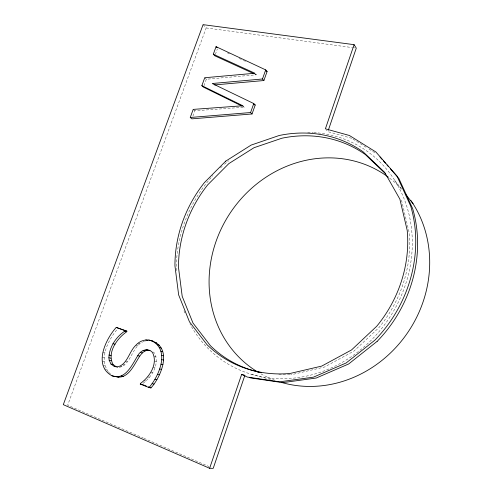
<?xml version="1.0" encoding="UTF-8"?>
<svg xmlns="http://www.w3.org/2000/svg" width="493" height="493" viewBox="0 0 493 493"><rect width="100%" height="100%" fill="white"/><g stroke="black" fill="none" stroke-linecap="round" stroke-linejoin="round"><path stroke-width="0.37" stroke-dasharray="2.46 1.85" d="M108.201 371.679C98.846 358.078 108.115 340.256 117.34 329.17M143.056 383.332C151.98 376.8 160.046 363.865 154.408 352.963L151.893 351.182M192.88 116.151L194.84 110.777L244.325 107.203L242.833 105.767M203.966 85.702L206.32 79.237L256.329 74.807L255.374 73.765M215.342 54.433L217.339 48.949M203.079 24.65L206.16 27.935L67.664 405.209L143.266 438.006M119.251 367.421C131.243 364.401 131.643 347.46 142.44 342.093M143.087 341.822L144.369 341.279M145.01 341.014L146.372 340.749M206.16 27.935L351.706 47.513M352.47 47.618L354.757 47.926M144.036 380.67L145.99 381.052M104.485 368.912L106.55 369.331M147.586 376.899L149.533 377.299M103.111 365.541L105.169 365.972M120.027 366.435L122.042 366.866M150.747 372.326L152.676 372.745M102.322 361.437L104.387 361.887M122.665 364.604L124.674 365.048M102.205 357.154L104.263 357.622M125.197 361.437L127.194 361.893M153.089 367.162L155.012 367.605M102.901 352.409L104.954 352.896M154.475 361.369L156.392 361.831M154.241 356.322L156.152 356.803M135.883 345.211L137.837 345.729M251.467 374.316L271.286 379.665M138.071 343.171L140.024 343.695M351.7 138.305L327.845 131.649L326.378 129.955M143.968 438.314L208.97 466.514M254.949 74.172L256.329 74.807M227.353 52.837L229.442 53.817M239.204 58.396L242.692 60.029M243.388 60.356L245.483 61.342M242.963 106.531L244.325 107.203M352.982 139.106L366.447 147.499M369.01 149.102L375.42 153.095M193.207 109.391L194.84 110.777M108.614 372.264L110.666 374.138M204.737 77.74L206.32 79.237M394.776 180.426L401.813 189.404M401.08 200.207L401.838 201.538L409.141 232.554A122.085 109.286 -56.3 0 1 378.988 327.555L353.931 351.102L324.425 367.057L292.965 374.353A126.153 112.7 -56 0 1 290.673 374.538M289.909 374.588A126.153 112.7 -56 0 1 277.67 374.68M389.655 178.17A117.377 107.024 -56.3 0 1 401.912 189.312M274.971 380.3A117.377 107.024 -56.3 0 1 260.316 373.528M313.801 132.549A127.188 113.692 -56.4 0 1 389.932 317.042A127.188 113.692 -56.4 0 1 189.922 323.839M184.82 312.913A127.188 113.692 -56.4 0 1 183.988 310.793M176.371 270.712A127.188 113.692 -56.4 0 1 212.927 175.563M220.476 167.885A127.188 113.692 -56.4 0 1 222.177 166.314M224.494 164.255A127.188 113.692 -56.4 0 1 228.635 160.786M307.7 132.309A127.188 113.692 -56.4 0 1 313.043 132.5"/><path stroke-width="0.74" d="M108.885 357.789C109.341 347.01 115.867 337.113 124.692 331.185L124.914 330.581L126.892 331.148L126.67 331.752C117.014 338.506 106.765 352.557 113.02 364.493L116.237 366.792L114.203 366.361L110.98 364.056L109.193 360.235L108.885 357.789L110.931 358.257M126.892 331.148L116.219 327.432C105.594 339.172 92.955 365.566 112.028 375.808C125.401 380.608 132.099 364.678 137.769 355.675C140.425 350.184 148.011 347.374 152.497 352.464C158.228 363.686 149.736 376.862 140.499 383.412L140.265 384.084L149.015 387.553C159.171 375.931 170.319 350.264 151.819 340.86C146.205 338.58 139.759 340.774 135.883 345.211C128.938 351.608 127.434 364.845 117.229 366.989M149.015 387.553L150.963 387.911C161.519 376.362 172.76 348.027 151.819 340.86M328.338 130.195L356.279 48.129L354.097 44.672L203.079 24.65L63.301 404.661L209.624 468.288L241.644 374.409L244.251 375.093M354.097 44.672L325.398 128.827L349.414 135.495L375.869 151.967L396.945 175.976L410.724 206.148A130.768 116.841 -56.3 0 1 374.902 340.158L346.129 362.99L313.462 377.157L279.648 381.822L247.326 377.065L241.644 374.409M244.904 375.265L213.21 468.35L209.624 468.288M253.766 103.555L255.22 105.009L252.046 113.969L250.58 112.546L253.766 103.555L212.243 83.514L262.473 78.991L263.884 80.538L267.095 71.473L265.696 69.901L216.057 46.656L213.296 54.23L214.843 55.808L254.259 73.858M262.473 78.991L265.696 69.901M252.046 113.969L191.906 118.844L190.255 117.488L193.207 109.391L242.833 105.767L201.847 85.671L204.737 77.74L254.893 73.247L213.296 54.23M149.94 350.498C142.668 348.797 139.057 357.511 135.92 362.386C131.951 369.208 126.079 378.778 116.841 376.831M377.139 341.359L348.625 363.994L316.216 378.026L282.649 382.636L250.549 377.903L249.292 377.318M214.566 84.932L263.884 80.538M190.255 117.488L250.58 112.546M140.265 384.084L142.237 384.454M112.028 375.808L118.875 377.225M152.115 383.683L154.056 384.053M121.463 375.98L123.484 376.381M154.962 379.283L156.885 379.678M114.203 366.361L117.439 367.045M110.98 364.056L113.02 364.493M157.495 374.384L159.412 374.797M109.193 360.235L111.239 360.691M159.67 369.004L161.575 369.436M109.039 355.034L111.079 355.508M161.045 364.198L162.943 364.654M137.769 355.675L139.729 356.156M161.692 359.631L163.584 360.1M140.308 352.44L142.255 352.933M112.983 343.683L115.005 344.2M143.038 350.4L144.979 350.899M161.612 355.293L163.503 355.78M153.73 341.402L148.726 340.053M146.027 349.636L147.955 350.141M160.81 351.195L162.696 351.7M159.375 347.571L161.26 348.089M157.39 344.638L159.288 345.168M154.876 342.407L156.774 342.943M145.817 339.948L147.74 340.49M124.692 331.185L126.67 331.752M116.219 327.432L124.914 330.581M142.908 384.719L146.261 386.05M148.276 386.845L150.963 387.911M265.702 70.819L267.095 71.473M253.84 104.343L255.22 105.009M242.279 106.198L203.443 87.138L201.847 85.671M385.625 173.893L365.295 154.512A126.257 112.915 -56.8 0 0 281.922 138.213L254.043 147.697L228.875 163.571L207.75 184.795A121.685 108.577 -56.6 0 0 178.497 267.508L182.207 296.367L192.997 323.057L210.517 345.809A126.153 112.7 -56 0 0 261.308 372.634M216.057 46.656L217.08 47.729M379.98 156.971L381.97 159.239M383.468 160.946L385.458 163.214M386.956 164.921L388.453 166.622M390.444 168.896L398.917 178.552L412.61 208.508A129.671 116.114 -56.3 0 1 377.157 341.372M406.035 194.797L413.079 203.775M410.971 200.602A117.377 107.024 -56.3 0 1 406.207 334.747A117.377 107.024 -56.3 0 1 281.546 382.451M258.344 372.381A117.377 107.024 -56.3 0 1 230.336 212.791A117.377 107.024 -56.3 0 1 388.435 177.252M225.757 161.125L204.478 182.527A122.708 109.249 -56.6 0 0 174.947 265.856L178.651 294.925L189.466 321.818L207.066 344.73A127.219 113.402 -56 0 0 290.044 373.472L321.738 366.089L351.484 349.987L376.757 326.218A123.114 109.964 -56.3 0 0 407.212 230.397L399.872 199.135L384.663 172.353L363.088 151.801A127.323 113.618 -56.8 0 0 279.161 135.507L251.097 145.102L225.757 161.125"/></g></svg>
